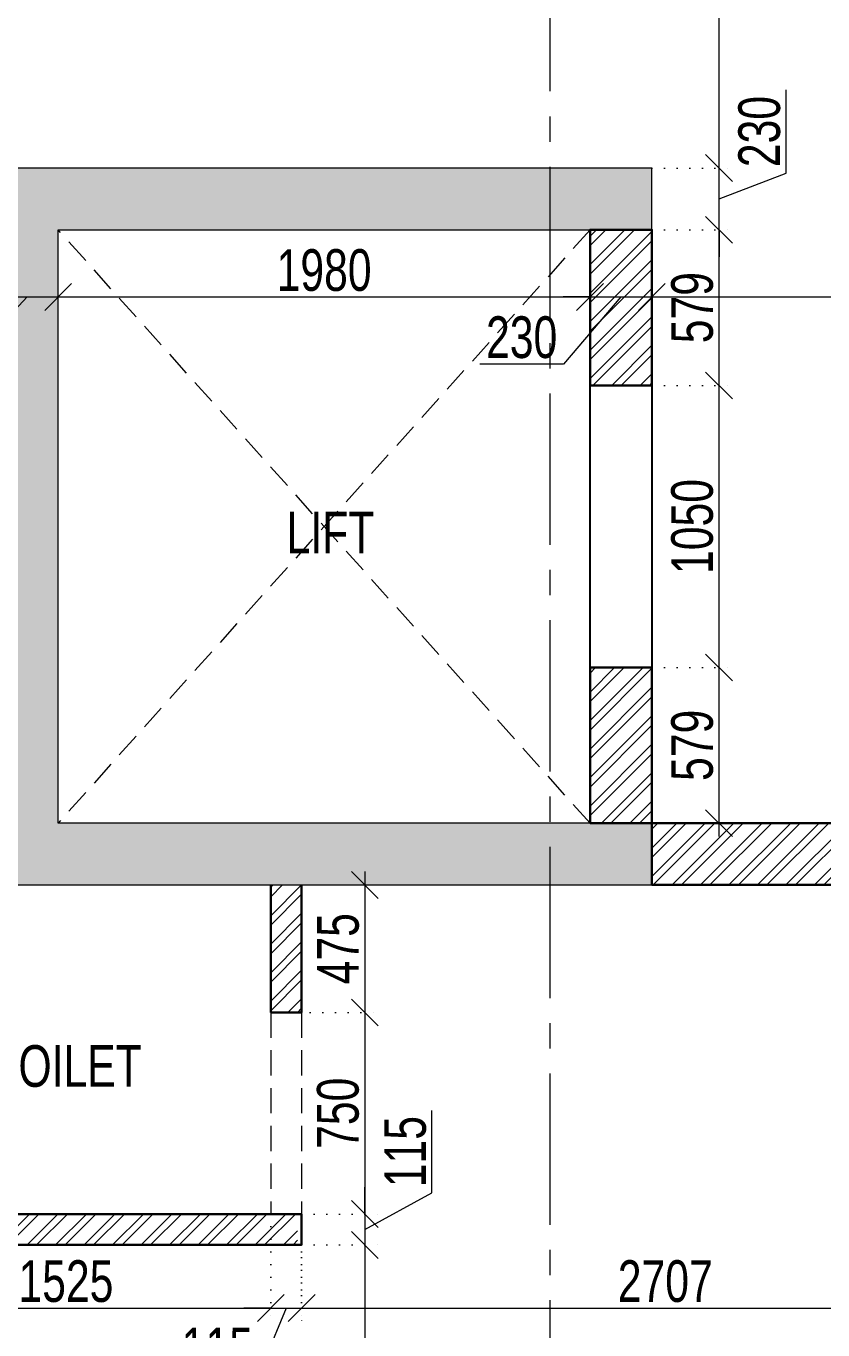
# Model space of a CAD drawing. Header units: inches. Extents: x 785882 to 928568, y 496782 to 576896.
# Drawn here: x 793529 to 796495, y 511637 to 516490 of the extents above; entities that cross this region are included whole.
import ezdxf

# ---------------------------------------------------------------- set-up
doc = ezdxf.new("R2010")
doc.units = ezdxf.units.IN
doc.header["$LTSCALE"] = 750
doc.header["$MEASUREMENT"] = 0
for name, pattern in [('CENTER', [2, 1.25, -0.25, 0.25, -0.25]), ('CENTER2', [1.125, 0.75, -0.125, 0.125, -0.125]), ('DOT', [0.25, 0, -0.25]), ('HIDDEN2', [0.1875, 0.125, -0.0625])]:
    doc.linetypes.add(name, pattern=pattern)
for name, color, linetype, lineweight in [('COLUMN', 5, 'Continuous', 13), ('DIMENSION WORKING-MSA', 222, 'Continuous', 13), ('DOTTED LINE-MSA', 3, 'HIDDEN2', 13), ('SECTION LINE', 14, 'CENTER', 9), ('TEXT ROOM NAME-MSA', 210, 'Continuous', 13), ('WALL HATCH-MSA', 251, 'Continuous', 9), ('WALL-MSA', 32, 'Continuous', 30)]:
    doc.layers.add(name, color=color, linetype=linetype, lineweight=lineweight)
doc.layers.add('ELE-02-MSA', color=4, linetype='Continuous')
doc.layers.add('R.C.C HATCH-MSA', color=250, linetype='Continuous')
doc.styles.add('AR', font='swisscl.ttf')
doc.styles.add('Arial-Reg', font='swisscl.ttf', dxfattribs={"height": 155})
doc.styles.add('MtXpl_Swis721_LtCn_B', font='swisscl.ttf')
doc.dimstyles.new('WORKING DIM', dxfattribs={"dimtxt": 155, "dimasz": 100, "dimexe": 50, "dimexo": 0, "dimgap": 20, "dimtad": 1, "dimdec": 0, "dimzin": 0, "dimdsep": 46, "dimtxsty": 'AR', "dimblk": 'OBLIQUE', "dimcen": 0.09, "dimdle": 50, "dimclrd": 256, "dimclre": 250, "dimclrt": 256, "dimadec": 0, "dimazin": 0, "dimtfac": 1, "dimtdec": 0, "dimtofl": 0, "dimtmove": 1, "dimatfit": 0, "dimfxl": 1, "dimtolj": 1, "dimtzin": 0, "dimlwd": -1, "dimlwe": -1, "dimarcsym": 0})
pattern_1 = [(45, (-805741.795, -515731.36), (-53.0330086, 53.0330086), []), (45, (-805706.44, -515731.36), (-53.0330086, 53.0330086), [])]
pattern_2 = [(45, (-842719.595, -515729.96), (-53.0330086, 53.0330086), []), (45, (-842684.24, -515729.96), (-53.0330086, 53.0330086), [])]

# ---------------------------------------------------------------- blocks, each defined once
blk = doc.blocks.new('_Oblique')
at = {"color": 0, "linetype": 'ByBlock', "lineweight": -2}
blk.add_line((-0.5, -0.5), (0.5, 0.5), dxfattribs=at)
blk = doc.blocks.new('*D2638')
at = {"layer": 'Defpoints', "color": 0, "ltscale": 0.25, "transparency": 16777216}
for p in [(794539.5, 513293), (794539.5, 512818), (794789.5, 512818)]:
    blk.add_point(p, dxfattribs=at)
at = {"layer": 'DIMENSION WORKING-MSA', "ltscale": 0.25, "transparency": 16777216}
blk.add_line((794789.5, 513343), (794789.5, 512768), dxfattribs=at)
at = {"layer": 'DIMENSION WORKING-MSA', "color": 250, "linetype": 'DOT', "ltscale": 0.25, "transparency": 16777216}
for p, q in [((794539.5, 513293), (794839.5, 513293)), ((794539.5, 512818), (794839.5, 512818))]:
    blk.add_line(p, q, dxfattribs=at)
at = {"layer": 'DIMENSION WORKING-MSA', "ltscale": 0.25, "transparency": 16777216, "xscale": 100, "yscale": 100, "zscale": 100}
for p, rotation in [((794789.5, 513293), 90), ((794789.5, 512818), 270)]:
    blk.add_blockref('_Oblique', p, dxfattribs=dict(at, rotation=rotation))
at = {"layer": 'DIMENSION WORKING-MSA', "ltscale": 0.25, "transparency": 16777216, "insert": (794690.4, 513055.5), "char_height": 155, "attachment_point": 5, "rotation": 90, "style": 'AR'}
blk.add_mtext('\\A1;475', dxfattribs=at)
blk = doc.blocks.new('*D2639')
at = {"layer": 'Defpoints', "color": 0, "ltscale": 0.25, "transparency": 16777216}
for p in [(794539.5, 512818), (794554.5, 512068), (794789.5, 512068)]:
    blk.add_point(p, dxfattribs=at)
at = {"layer": 'DIMENSION WORKING-MSA', "ltscale": 0.25, "transparency": 16777216}
blk.add_line((794789.5, 512868), (794789.5, 512018), dxfattribs=at)
at = {"layer": 'DIMENSION WORKING-MSA', "color": 250, "linetype": 'DOT', "ltscale": 0.25, "transparency": 16777216}
for p, q in [((794539.5, 512818), (794839.5, 512818)), ((794554.5, 512068), (794839.5, 512068))]:
    blk.add_line(p, q, dxfattribs=at)
at = {"layer": 'DIMENSION WORKING-MSA', "ltscale": 0.25, "transparency": 16777216, "xscale": 100, "yscale": 100, "zscale": 100}
for p, rotation in [((794789.5, 512818), 90), ((794789.5, 512068), 270)]:
    blk.add_blockref('_Oblique', p, dxfattribs=dict(at, rotation=rotation))
at = {"layer": 'DIMENSION WORKING-MSA', "ltscale": 0.25, "transparency": 16777216, "insert": (794690.1, 512443), "char_height": 155, "attachment_point": 5, "rotation": 90, "style": 'AR'}
blk.add_mtext('\\A1;750', dxfattribs=at)
blk = doc.blocks.new('*D2640')
at = {"layer": 'Defpoints', "color": 0, "ltscale": 0.25, "transparency": 16777216}
for p in [(794554.5, 512068), (794554.5, 511953), (794789.5, 511953)]:
    blk.add_point(p, dxfattribs=at)
at = {"layer": 'DIMENSION WORKING-MSA', "ltscale": 0.25, "transparency": 16777216}
for p, q in [((795039.5, 512146.9), (795039.5, 512453.7)), ((794789.5, 512068), (794789.5, 512168)), ((794789.5, 512010.5), (795039.5, 512146.9)), ((794789.5, 512068), (794789.5, 511953)), ((794789.5, 511953), (794789.5, 511853))]:
    blk.add_line(p, q, dxfattribs=at)
at = {"layer": 'DIMENSION WORKING-MSA', "color": 250, "linetype": 'DOT', "ltscale": 0.25, "transparency": 16777216}
for p, q in [((794554.5, 512068), (794839.5, 512068)), ((794554.5, 511953), (794839.5, 511953))]:
    blk.add_line(p, q, dxfattribs=at)
at = {"layer": 'DIMENSION WORKING-MSA', "ltscale": 0.25, "transparency": 16777216, "xscale": 100, "yscale": 100, "zscale": 100}
for p, rotation in [((794789.5, 512068), 270), ((794789.5, 511953), 90)]:
    blk.add_blockref('_Oblique', p, dxfattribs=dict(at, rotation=rotation))
at = {"layer": 'DIMENSION WORKING-MSA', "ltscale": 0.25, "transparency": 16777216, "insert": (794940.4, 512300.3), "char_height": 155, "attachment_point": 5, "rotation": 90, "style": 'AR'}
blk.add_mtext('\\A1;115', dxfattribs=at)
blk = doc.blocks.new('*D2641')
at = {"layer": 'Defpoints', "color": 0, "ltscale": 0.25, "transparency": 16777216}
for p in [(794554.5, 511953), (794789.5, 504340.9), (794789.5, 504340.9)]:
    blk.add_point(p, dxfattribs=at)
at = {"layer": 'DIMENSION WORKING-MSA', "ltscale": 0.25, "transparency": 16777216}
blk.add_line((794789.5, 512003), (794789.5, 504290.9), dxfattribs=at)
at = {"layer": 'DIMENSION WORKING-MSA', "color": 250, "linetype": 'DOT', "ltscale": 0.25, "transparency": 16777216}
for p, q in [((794554.5, 511953), (794839.5, 511953)), ((794789.5, 504340.9), (794839.5, 504340.9))]:
    blk.add_line(p, q, dxfattribs=at)
at = {"layer": 'DIMENSION WORKING-MSA', "ltscale": 0.25, "transparency": 16777216, "xscale": 100, "yscale": 100, "zscale": 100}
for p, rotation in [((794789.5, 511953), 90), ((794789.5, 504340.9), 270)]:
    blk.add_blockref('_Oblique', p, dxfattribs=dict(at, rotation=rotation))
at = {"layer": 'DIMENSION WORKING-MSA', "ltscale": 0.25, "transparency": 16777216, "insert": (794690.1, 508146.9), "char_height": 155, "attachment_point": 5, "rotation": 90, "style": 'AR'}
blk.add_mtext('\\A1;7612', dxfattribs=at)
blk = doc.blocks.new('*D2652')
at = {"layer": 'Defpoints', "color": 0, "ltscale": 0.25, "transparency": 16777216}
for p in [(794439.5, 512068), (792914.5, 511718), (794439.5, 511718)]:
    blk.add_point(p, dxfattribs=at)
at = {"layer": 'DIMENSION WORKING-MSA', "color": 250, "linetype": 'DOT', "ltscale": 0.25, "transparency": 16777216}
for p, q in [((794439.5, 512068), (794439.5, 511668)), ((792914.5, 511718), (792914.5, 511668))]:
    blk.add_line(p, q, dxfattribs=at)
at = {"layer": 'DIMENSION WORKING-MSA', "ltscale": 0.25, "transparency": 16777216}
blk.add_line((792864.5, 511718), (794489.5, 511718), dxfattribs=at)
at = {"layer": 'DIMENSION WORKING-MSA', "ltscale": 0.25, "transparency": 16777216, "xscale": 100, "yscale": 100, "zscale": 100, "rotation": 180}
blk.add_blockref('_Oblique', (792914.5, 511718), dxfattribs=at)
at = {"layer": 'DIMENSION WORKING-MSA', "ltscale": 0.25, "transparency": 16777216, "xscale": 100, "yscale": 100, "zscale": 100}
blk.add_blockref('_Oblique', (794439.5, 511718), dxfattribs=at)
at = {"layer": 'DIMENSION WORKING-MSA', "ltscale": 0.25, "transparency": 16777216, "insert": (793677, 511817.3), "char_height": 155, "attachment_point": 5, "style": 'AR'}
blk.add_mtext('\\A1;1525', dxfattribs=at)
blk = doc.blocks.new('*D2653')
at = {"layer": 'Defpoints', "color": 0, "ltscale": 0.25, "transparency": 16777216}
for p in [(794439.5, 512068), (794554.5, 512068), (794554.5, 511718)]:
    blk.add_point(p, dxfattribs=at)
at = {"layer": 'DIMENSION WORKING-MSA', "color": 250, "linetype": 'DOT', "ltscale": 0.25, "transparency": 16777216}
for p, q in [((794439.5, 512068), (794439.5, 511668)), ((794554.5, 512068), (794554.5, 511668))]:
    blk.add_line(p, q, dxfattribs=at)
at = {"layer": 'DIMENSION WORKING-MSA', "ltscale": 0.25, "transparency": 16777216}
for p, q in [((794439.5, 511718), (794339.5, 511718)), ((794497, 511718), (794393.7, 511468)), ((794439.5, 511718), (794554.5, 511718)), ((794554.5, 511718), (794654.5, 511718)), ((794393.7, 511468), (794086.9, 511468))]:
    blk.add_line(p, q, dxfattribs=at)
at = {"layer": 'DIMENSION WORKING-MSA', "ltscale": 0.25, "transparency": 16777216, "xscale": 100, "yscale": 100, "zscale": 100}
blk.add_blockref('_Oblique', (794439.5, 511718), dxfattribs=at)
at = {"layer": 'DIMENSION WORKING-MSA', "ltscale": 0.25, "transparency": 16777216, "xscale": 100, "yscale": 100, "zscale": 100, "rotation": 180}
blk.add_blockref('_Oblique', (794554.5, 511718), dxfattribs=at)
at = {"layer": 'DIMENSION WORKING-MSA', "ltscale": 0.25, "transparency": 16777216, "insert": (794240.3, 511567), "char_height": 155, "attachment_point": 5, "style": 'AR'}
blk.add_mtext('\\A1;115', dxfattribs=at)
blk = doc.blocks.new('*D2654')
at = {"layer": 'Defpoints', "color": 0, "ltscale": 0.25, "transparency": 16777216}
for p in [(797261.3, 512323), (794554.5, 511953), (797261.3, 511718)]:
    blk.add_point(p, dxfattribs=at)
at = {"layer": 'DIMENSION WORKING-MSA', "color": 250, "linetype": 'DOT', "ltscale": 0.25, "transparency": 16777216}
for p, q in [((797261.3, 512323), (797261.3, 511668)), ((794554.5, 511953), (794554.5, 511668))]:
    blk.add_line(p, q, dxfattribs=at)
at = {"layer": 'DIMENSION WORKING-MSA', "ltscale": 0.25, "transparency": 16777216}
blk.add_line((794504.5, 511718), (797311.3, 511718), dxfattribs=at)
at = {"layer": 'DIMENSION WORKING-MSA', "ltscale": 0.25, "transparency": 16777216, "xscale": 100, "yscale": 100, "zscale": 100, "rotation": 180}
blk.add_blockref('_Oblique', (794554.5, 511718), dxfattribs=at)
at = {"layer": 'DIMENSION WORKING-MSA', "ltscale": 0.25, "transparency": 16777216, "xscale": 100, "yscale": 100, "zscale": 100}
blk.add_blockref('_Oblique', (797261.3, 511718), dxfattribs=at)
at = {"layer": 'DIMENSION WORKING-MSA', "ltscale": 0.25, "transparency": 16777216, "insert": (795907.9, 511817.3), "char_height": 155, "attachment_point": 5, "style": 'AR'}
blk.add_mtext('\\A1;2707', dxfattribs=at)
blk = doc.blocks.new('*D2690')
at = {"layer": 'Defpoints', "color": 0, "ltscale": 0.25, "transparency": 16777216}
for p in [(793418, 515481.4), (793648, 515481.4), (793648, 515481.4)]:
    blk.add_point(p, dxfattribs=at)
at = {"layer": 'DIMENSION WORKING-MSA', "color": 250, "linetype": 'DOT', "ltscale": 0.25, "transparency": 16777216}
for p, q in [((793418, 515481.4), (793418, 515531.4)), ((793648, 515481.4), (793648, 515531.4))]:
    blk.add_line(p, q, dxfattribs=at)
at = {"layer": 'DIMENSION WORKING-MSA', "ltscale": 0.25, "transparency": 16777216}
for p, q in [((793533, 515481.4), (793297.8, 515231.4)), ((793418, 515481.4), (793318, 515481.4)), ((793418, 515481.4), (793648, 515481.4)), ((793648, 515481.4), (793748, 515481.4)), ((793297.8, 515231.4), (792987.1, 515231.4))]:
    blk.add_line(p, q, dxfattribs=at)
at = {"layer": 'DIMENSION WORKING-MSA', "ltscale": 0.25, "transparency": 16777216, "xscale": 100, "yscale": 100, "zscale": 100}
blk.add_blockref('_Oblique', (793418, 515481.4), dxfattribs=at)
at = {"layer": 'DIMENSION WORKING-MSA', "ltscale": 0.25, "transparency": 16777216, "xscale": 100, "yscale": 100, "zscale": 100, "rotation": 180}
blk.add_blockref('_Oblique', (793648, 515481.4), dxfattribs=at)
at = {"layer": 'DIMENSION WORKING-MSA', "ltscale": 0.25, "transparency": 16777216, "insert": (793142.4, 515330.8), "char_height": 155, "attachment_point": 5, "style": 'AR'}
blk.add_mtext('\\A1;230', dxfattribs=at)
blk = doc.blocks.new('*D2691')
at = {"layer": 'Defpoints', "color": 0, "ltscale": 0.25, "transparency": 16777216}
for p in [(793648, 515481.4), (795628, 515481.4), (795628, 515481.4)]:
    blk.add_point(p, dxfattribs=at)
at = {"layer": 'DIMENSION WORKING-MSA', "color": 250, "linetype": 'DOT', "ltscale": 0.25, "transparency": 16777216}
for p, q in [((793648, 515481.4), (793648, 515531.4)), ((795628, 515481.4), (795628, 515531.4))]:
    blk.add_line(p, q, dxfattribs=at)
at = {"layer": 'DIMENSION WORKING-MSA', "ltscale": 0.25, "transparency": 16777216}
blk.add_line((793598, 515481.4), (795678, 515481.4), dxfattribs=at)
at = {"layer": 'DIMENSION WORKING-MSA', "ltscale": 0.25, "transparency": 16777216, "xscale": 100, "yscale": 100, "zscale": 100, "rotation": 180}
blk.add_blockref('_Oblique', (793648, 515481.4), dxfattribs=at)
at = {"layer": 'DIMENSION WORKING-MSA', "ltscale": 0.25, "transparency": 16777216, "xscale": 100, "yscale": 100, "zscale": 100}
blk.add_blockref('_Oblique', (795628, 515481.4), dxfattribs=at)
at = {"layer": 'DIMENSION WORKING-MSA', "ltscale": 0.25, "transparency": 16777216, "insert": (794638, 515580.7), "char_height": 155, "attachment_point": 5, "style": 'AR'}
blk.add_mtext('\\A1;1980', dxfattribs=at)
blk = doc.blocks.new('*D2692')
at = {"layer": 'Defpoints', "color": 0, "ltscale": 0.25, "transparency": 16777216}
for p in [(795628, 515481.4), (795858, 515481.4), (795858, 515481.4)]:
    blk.add_point(p, dxfattribs=at)
at = {"layer": 'DIMENSION WORKING-MSA', "color": 250, "linetype": 'DOT', "ltscale": 0.25, "transparency": 16777216}
for p, q in [((795628, 515481.4), (795628, 515531.4)), ((795858, 515481.4), (795858, 515531.4))]:
    blk.add_line(p, q, dxfattribs=at)
at = {"layer": 'DIMENSION WORKING-MSA', "ltscale": 0.25, "transparency": 16777216}
for p, q in [((795628, 515481.4), (795528, 515481.4)), ((795743, 515481.4), (795528.7, 515231.4)), ((795628, 515481.4), (795858, 515481.4)), ((795858, 515481.4), (795958, 515481.4)), ((795528.7, 515231.4), (795218, 515231.4))]:
    blk.add_line(p, q, dxfattribs=at)
at = {"layer": 'DIMENSION WORKING-MSA', "ltscale": 0.25, "transparency": 16777216, "xscale": 100, "yscale": 100, "zscale": 100}
blk.add_blockref('_Oblique', (795628, 515481.4), dxfattribs=at)
at = {"layer": 'DIMENSION WORKING-MSA', "ltscale": 0.25, "transparency": 16777216, "xscale": 100, "yscale": 100, "zscale": 100, "rotation": 180}
blk.add_blockref('_Oblique', (795858, 515481.4), dxfattribs=at)
at = {"layer": 'DIMENSION WORKING-MSA', "ltscale": 0.25, "transparency": 16777216, "insert": (795373.4, 515330.8), "char_height": 155, "attachment_point": 5, "style": 'AR'}
blk.add_mtext('\\A1;230', dxfattribs=at)
blk = doc.blocks.new('*D2693')
at = {"layer": 'Defpoints', "color": 0, "ltscale": 0.25, "transparency": 16777216}
for p in [(798480.5, 515731.4), (795858, 515481.4), (798480.5, 515481.4)]:
    blk.add_point(p, dxfattribs=at)
at = {"layer": 'DIMENSION WORKING-MSA', "color": 250, "linetype": 'DOT', "ltscale": 0.25, "transparency": 16777216}
for p, q in [((798480.5, 515731.4), (798480.5, 515431.4)), ((795858, 515481.4), (795858, 515531.4))]:
    blk.add_line(p, q, dxfattribs=at)
at = {"layer": 'DIMENSION WORKING-MSA', "ltscale": 0.25, "transparency": 16777216}
blk.add_line((795808, 515481.4), (798530.5, 515481.4), dxfattribs=at)
at = {"layer": 'DIMENSION WORKING-MSA', "ltscale": 0.25, "transparency": 16777216, "xscale": 100, "yscale": 100, "zscale": 100, "rotation": 180}
blk.add_blockref('_Oblique', (795858, 515481.4), dxfattribs=at)
at = {"layer": 'DIMENSION WORKING-MSA', "ltscale": 0.25, "transparency": 16777216, "xscale": 100, "yscale": 100, "zscale": 100}
blk.add_blockref('_Oblique', (798480.5, 515481.4), dxfattribs=at)
at = {"layer": 'DIMENSION WORKING-MSA', "ltscale": 0.25, "transparency": 16777216, "insert": (797703.7, 515580.8), "char_height": 155, "attachment_point": 5, "style": 'AR'}
blk.add_mtext('\\A1;2623', dxfattribs=at)
blk = doc.blocks.new('*D2499')
at = {"layer": 'Defpoints', "color": 0, "ltscale": 0.25, "transparency": 16777216}
for p in [(795858, 514102.2), (796108, 514102.2), (795858, 513523)]:
    blk.add_point(p, dxfattribs=at)
at = {"layer": 'DIMENSION WORKING-MSA', "ltscale": 0.25, "transparency": 16777216}
blk.add_line((796108, 513473), (796108, 514152.2), dxfattribs=at)
at = {"layer": 'DIMENSION WORKING-MSA', "color": 250, "linetype": 'DOT', "ltscale": 0.25, "transparency": 16777216}
for p, q in [((795858, 514102.2), (796158, 514102.2)), ((795858, 513523), (796158, 513523))]:
    blk.add_line(p, q, dxfattribs=at)
at = {"layer": 'DIMENSION WORKING-MSA', "ltscale": 0.25, "transparency": 16777216, "xscale": 100, "yscale": 100, "zscale": 100}
for p, rotation in [((796108, 514102.2), 90), ((796108, 513523), 270)]:
    blk.add_blockref('_Oblique', p, dxfattribs=dict(at, rotation=rotation))
at = {"layer": 'DIMENSION WORKING-MSA', "ltscale": 0.25, "transparency": 16777216, "insert": (796008.6, 513812.6), "char_height": 155, "attachment_point": 5, "rotation": 90, "style": 'AR'}
blk.add_mtext('\\A1;579', dxfattribs=at)
blk = doc.blocks.new('*D2500')
at = {"layer": 'Defpoints', "color": 0, "ltscale": 0.25, "transparency": 16777216}
for p in [(795858, 515152.2), (796108, 515152.2), (795858, 514102.2)]:
    blk.add_point(p, dxfattribs=at)
at = {"layer": 'DIMENSION WORKING-MSA', "ltscale": 0.25, "transparency": 16777216}
blk.add_line((796108, 514052.2), (796108, 515202.2), dxfattribs=at)
at = {"layer": 'DIMENSION WORKING-MSA', "color": 250, "linetype": 'DOT', "ltscale": 0.25, "transparency": 16777216}
for p, q in [((795858, 515152.2), (796158, 515152.2)), ((795858, 514102.2), (796158, 514102.2))]:
    blk.add_line(p, q, dxfattribs=at)
at = {"layer": 'DIMENSION WORKING-MSA', "ltscale": 0.25, "transparency": 16777216, "xscale": 100, "yscale": 100, "zscale": 100}
for p, rotation in [((796108, 515152.2), 90), ((796108, 514102.2), 270)]:
    blk.add_blockref('_Oblique', p, dxfattribs=dict(at, rotation=rotation))
at = {"layer": 'DIMENSION WORKING-MSA', "ltscale": 0.25, "transparency": 16777216, "insert": (796008.6, 514627.2), "char_height": 155, "attachment_point": 5, "rotation": 90, "style": 'AR'}
blk.add_mtext('\\A1;1050', dxfattribs=at)
blk = doc.blocks.new('*D2501')
at = {"layer": 'Defpoints', "color": 0, "ltscale": 0.25, "transparency": 16777216}
for p in [(795858, 515731.4), (796108, 515731.4), (795858, 515152.2)]:
    blk.add_point(p, dxfattribs=at)
at = {"layer": 'DIMENSION WORKING-MSA', "ltscale": 0.25, "transparency": 16777216}
blk.add_line((796108, 515102.2), (796108, 515781.4), dxfattribs=at)
at = {"layer": 'DIMENSION WORKING-MSA', "color": 250, "linetype": 'DOT', "ltscale": 0.25, "transparency": 16777216}
for p, q in [((795858, 515731.4), (796158, 515731.4)), ((795858, 515152.2), (796158, 515152.2))]:
    blk.add_line(p, q, dxfattribs=at)
at = {"layer": 'DIMENSION WORKING-MSA', "ltscale": 0.25, "transparency": 16777216, "xscale": 100, "yscale": 100, "zscale": 100}
for p, rotation in [((796108, 515731.4), 90), ((796108, 515152.2), 270)]:
    blk.add_blockref('_Oblique', p, dxfattribs=dict(at, rotation=rotation))
at = {"layer": 'DIMENSION WORKING-MSA', "ltscale": 0.25, "transparency": 16777216, "insert": (796008.6, 515441.8), "char_height": 155, "attachment_point": 5, "rotation": 90, "style": 'AR'}
blk.add_mtext('\\A1;579', dxfattribs=at)
blk = doc.blocks.new('*D2502')
at = {"layer": 'Defpoints', "color": 0, "ltscale": 0.25, "transparency": 16777216}
for p in [(795858, 515961.4), (796108, 515961.4), (795858, 515731.4)]:
    blk.add_point(p, dxfattribs=at)
at = {"layer": 'DIMENSION WORKING-MSA', "ltscale": 0.25, "transparency": 16777216}
for p, q in [((796358, 515941.9), (796358, 516252.6)), ((796108, 515961.4), (796108, 516061.4)), ((796108, 515731.4), (796108, 515961.4)), ((796108, 515846.4), (796358, 515941.9)), ((796108, 515731.4), (796108, 515631.4))]:
    blk.add_line(p, q, dxfattribs=at)
at = {"layer": 'DIMENSION WORKING-MSA', "color": 250, "linetype": 'DOT', "ltscale": 0.25, "transparency": 16777216}
for p, q in [((795858, 515961.4), (796158, 515961.4)), ((795858, 515731.4), (796158, 515731.4))]:
    blk.add_line(p, q, dxfattribs=at)
at = {"layer": 'DIMENSION WORKING-MSA', "ltscale": 0.25, "transparency": 16777216, "xscale": 100, "yscale": 100, "zscale": 100}
for p, rotation in [((796108, 515961.4), 270), ((796108, 515731.4), 90)]:
    blk.add_blockref('_Oblique', p, dxfattribs=dict(at, rotation=rotation))
at = {"layer": 'DIMENSION WORKING-MSA', "ltscale": 0.25, "transparency": 16777216, "insert": (796258.5, 516097.2), "char_height": 155, "attachment_point": 5, "rotation": 90, "style": 'AR'}
blk.add_mtext('\\A1;230', dxfattribs=at)
blk = doc.blocks.new('*D2559')
at = {"layer": 'Defpoints', "color": 0, "ltscale": 0.25, "transparency": 16777216}
for p in [(795858, 519663.3), (796108, 519663.3), (795858, 515961.4)]:
    blk.add_point(p, dxfattribs=at)
at = {"layer": 'DIMENSION WORKING-MSA', "ltscale": 0.25, "transparency": 16777216}
blk.add_line((796108, 515911.4), (796108, 519713.3), dxfattribs=at)
at = {"layer": 'DIMENSION WORKING-MSA', "color": 250, "linetype": 'DOT', "ltscale": 0.25, "transparency": 16777216}
for p, q in [((795858, 519663.3), (796158, 519663.3)), ((795858, 515961.4), (796158, 515961.4))]:
    blk.add_line(p, q, dxfattribs=at)
at = {"layer": 'DIMENSION WORKING-MSA', "ltscale": 0.25, "transparency": 16777216, "xscale": 100, "yscale": 100, "zscale": 100}
for p, rotation in [((796108, 519663.3), 90), ((796108, 515961.4), 270)]:
    blk.add_blockref('_Oblique', p, dxfattribs=dict(at, rotation=rotation))
at = {"layer": 'DIMENSION WORKING-MSA', "ltscale": 0.25, "transparency": 16777216, "insert": (796008.5, 517812.3), "char_height": 155, "attachment_point": 5, "rotation": 90, "style": 'AR'}
blk.add_mtext('\\A1;3702', dxfattribs=at)
blk = doc.blocks.new('BLOCK-I & J BASEMENT 2 TO GROUND COLOUMN')
at = {"layer": 'R.C.C HATCH-MSA'}
h = blk.add_hatch(color=256, dxfattribs=at)
h.dxf.hatch_style = 1
h.paths.add_polyline_path([(15138.6, -30746.7), (14838.5, -30746.7), (14838.5, -31946.7), (15138.6, -31946.7)])
h.paths.add_polyline_path([(5587.8, -30746.7), (5887.8, -30746.7), (5887.8, -31946.7), (5587.8, -31946.7)])
h.paths.add_polyline_path([(18173.9, -30746.7), (18173.9, -31046.7), (19373.9, -31046.7), (19373.9, -30746.7)])
h.paths.add_polyline_path([(2552.6, -30746.7), (2552.6, -31046.7), (1352.6, -31046.7), (1352.6, -30746.7)])
h.paths.add_polyline_path([(11672.9, -31567.4), (11372.9, -31567.4), (11372.9, -32767.4), (11672.9, -32767.4)])
h.paths.add_polyline_path([(9053.5, -31567.4), (9353.5, -31567.4), (9353.5, -32767.4), (9053.5, -32767.4)])
h.paths.add_polyline_path([(1866.7, -36193.6), (1866.7, -36493.6), (666.7, -36493.6), (666.7, -36193.6)])
h.paths.add_polyline_path([(20059.7, -36193.6), (20059.7, -36493.6), (18859.7, -36493.6), (18859.7, -36193.6)])
h.paths.add_polyline_path([(5887.8, -37763.3), (5887.8, -38063.3), (4687.8, -38063.3), (4687.8, -37763.3)])
h.paths.add_polyline_path([(2495.4, -39281.1), (2495.4, -39581.1), (1295.4, -39581.1), (1295.4, -39281.1)])
h.paths.add_polyline_path([(18231, -39281.1), (18231, -39581.1), (19431, -39581.1), (19431, -39281.1)])
h.paths.add_polyline_path([(10513.2, -38063.3), (10213.2, -38063.3), (10213.2, -36863.3), (10513.2, -36863.3)])
h.paths.add_polyline_path([(15138.6, -28117.8), (14838.5, -28117.8), (14838.5, -26917.8), (15138.6, -26917.8)])
h.paths.add_polyline_path([(5587.8, -28117.8), (5887.8, -28117.8), (5887.8, -26917.8), (5587.8, -26917.8)])
h.paths.add_polyline_path([(18173.9, -28117.8), (18173.9, -27817.8), (19373.9, -27817.8), (19373.9, -28117.8)])
h.paths.add_polyline_path([(2552.6, -28117.8), (2552.6, -27817.8), (1352.6, -27817.8), (1352.6, -28117.8)])
h.paths.add_polyline_path([(11672.9, -27297.1), (11372.9, -27297.1), (11372.9, -26097.1), (11672.9, -26097.1)])
h.paths.add_polyline_path([(9053.5, -27297.1), (9353.5, -27297.1), (9353.5, -26097.1), (9053.5, -26097.1)])
h.paths.add_polyline_path([(1866.7, -22670.9), (1866.7, -22370.9), (666.7, -22370.9), (666.7, -22670.9)])
h.paths.add_polyline_path([(20059.7, -22670.9), (20059.7, -22370.9), (18859.7, -22370.9), (18859.7, -22670.9)])
h.paths.add_polyline_path([(5887.8, -21101.2), (5887.8, -20801.2), (4687.8, -20801.2), (4687.8, -21101.2)])
h.paths.add_polyline_path([(2495.4, -19583.4), (2495.4, -19283.4), (1295.4, -19283.4), (1295.4, -19583.4)])
h.paths.add_polyline_path([(18231, -19583.4), (18231, -19283.4), (19431, -19283.4), (19431, -19583.4)])
h.paths.add_polyline_path([(10513.2, -20801.2), (10213.2, -20801.2), (10213.2, -22001.2), (10513.2, -22001.2)])
h.paths.add_polyline_path([(11277.6, -17832.2), (11277.6, -17532.2), (12477.6, -17532.2), (12477.6, -17832.2)])
h.paths.add_polyline_path([(9448.8, -17832.2), (9448.8, -17532.2), (8248.8, -17532.2), (8248.8, -17832.2)])
h.paths.add_polyline_path([(15810.1, -15622.4), (15810.1, -15322.4), (17010.1, -15322.4), (17010.1, -15622.4)])
h.paths.add_polyline_path([(4916.3, -15622.4), (4916.3, -15322.4), (3716.3, -15322.4), (3716.3, -15622.4)])
h.paths.add_polyline_path([(20726.4, -13444.5), (20726.4, -13144.5), (19131, -13144.5), (19131, -13444.5)])
h.paths.add_polyline_path([(0, -13444.5), (0, -13144.5), (1595.4, -13144.5), (1595.4, -13444.5)])
h.paths.add_polyline_path([(9448.8, -12590.5), (9148.8, -12590.5), (9148.8, -11390.5), (9448.8, -11390.5)])
h.paths.add_polyline_path([(11277.6, -12590.5), (11577.6, -12590.5), (11577.6, -11390.5), (11277.6, -11390.5)])
h.paths.add_polyline_path([(14200.1, -11620.5), (16640.1, -11620.5), (16640.1, -8952.1), (14200.1, -8952.1), (14200.1, -9182.1), (16410.1, -9182.1), (16410.1, -11390.5), (14200.1, -11390.5)])
h.paths.add_polyline_path([(6526.3, -11620.5), (4086.3, -11620.5), (4086.3, -8952.1), (6526.3, -8952.1), (6526.3, -9182.1), (4316.3, -9182.1), (4316.3, -11390.5), (6526.3, -11390.5)])
h.paths.add_polyline_path([(8229.6, -9182.1), (7929.6, -9182.1), (7929.6, -7982.1), (8229.6, -7982.1)])
h.paths.add_polyline_path([(8229.6, -3464.6), (7929.6, -3464.6), (7929.6, -4664.6), (8229.6, -4664.6)])
h.paths.add_polyline_path([(1200, -7353.3), (1200, -7053.3), (0, -7053.3), (0, -7353.3)])
h.paths.add_polyline_path([(3582.8, -4238.3), (3582.8, -3938.3), (2382.8, -3938.3), (2382.8, -4238.3)])
h.paths.add_polyline_path([(8229.6, -609.6), (7929.6, -609.6), (7929.6, -1809.6), (8229.6, -1809.6)])
h.paths.add_polyline_path([(3582.8, 0), (3282.8, 0), (3282.8, -1200), (3582.8, -1200)])
h.paths.add_polyline_path([(0, 0), (0, -300), (1200, -300), (1200, 0)])
h.paths.add_polyline_path([(12496.8, -9182.1), (12796.8, -9182.1), (12796.8, -7982.1), (12496.8, -7982.1)])
h.paths.add_polyline_path([(12496.8, -3464.6), (12796.8, -3464.6), (12796.8, -4664.6), (12496.8, -4664.6)])
h.paths.add_polyline_path([(19526.4, -7353.3), (19526.4, -7053.3), (20726.4, -7053.3), (20726.4, -7353.3)])
h.paths.add_polyline_path([(17143.6, -4238.3), (17143.6, -3938.3), (18343.6, -3938.3), (18343.6, -4238.3)])
h.paths.add_polyline_path([(12496.8, -609.6), (12796.8, -609.6), (12796.8, -1809.6), (12496.8, -1809.6)])
h.paths.add_polyline_path([(17143.6, 0), (17443.6, 0), (17443.6, -1200), (17143.6, -1200)])
h.paths.add_polyline_path([(20726.4, 0), (20726.4, -300), (19526.4, -300), (19526.4, 0)])
h.paths.add_polyline_path([(11277.6, -41032.3), (11277.6, -41332.3), (12477.6, -41332.3), (12477.6, -41032.3)])
h.paths.add_polyline_path([(9448.8, -41032.3), (9448.8, -41332.3), (8248.8, -41332.3), (8248.8, -41032.3)])
h.paths.add_polyline_path([(4916.3, -43242.1), (4916.3, -43542.1), (3716.3, -43542.1), (3716.3, -43242.1)])
h.paths.add_polyline_path([(0, -45420), (0, -45720), (1595.4, -45720), (1595.4, -45420)])
h.paths.add_polyline_path([(15810.1, -43242.1), (15810.1, -43542.1), (17010.1, -43542.1), (17010.1, -43242.1)])
h.paths.add_polyline_path([(20726.4, -45420), (20726.4, -45720), (19131, -45720), (19131, -45420)])
h.paths.add_polyline_path([(9448.8, -46274), (9148.8, -46274), (9148.8, -47474), (9448.8, -47474)])
h.paths.add_polyline_path([(11277.6, -46274), (11577.6, -46274), (11577.6, -47474), (11277.6, -47474)])
h.paths.add_polyline_path([(14200.1, -47244), (16640.1, -47244), (16640.1, -49912.4), (14200.1, -49912.4), (14200.1, -49682.4), (16410.1, -49682.4), (16410.1, -47474), (14200.1, -47474)])
h.paths.add_polyline_path([(6526.3, -47244), (4086.3, -47244), (4086.3, -49912.4), (6526.3, -49912.4), (6526.3, -49682.4), (4316.3, -49682.4), (4316.3, -47474), (6526.3, -47474)])
h.paths.add_polyline_path([(8229.6, -49682.4), (7929.6, -49682.4), (7929.6, -50882.4), (8229.6, -50882.4)])
h.paths.add_polyline_path([(8229.6, -55399.9), (7929.6, -55399.9), (7929.6, -54199.9), (8229.6, -54199.9)])
h.paths.add_polyline_path([(1200, -51511.2), (1200, -51811.2), (0, -51811.2), (0, -51511.2)])
h.paths.add_polyline_path([(3582.8, -52711.2), (3282.8, -52711.2), (3282.8, -51511.2), (3582.8, -51511.2)])
h.paths.add_polyline_path([(8229.6, -58254.9), (7929.6, -58254.9), (7929.6, -57054.9), (8229.6, -57054.9)])
h.paths.add_polyline_path([(3582.8, -58864.5), (3282.8, -58864.5), (3282.8, -57664.5), (3582.8, -57664.5)])
h.paths.add_polyline_path([(0, -57914.5), (300, -57914.5), (300, -58864.5), (0, -58864.5)])
h.paths.add_polyline_path([(12496.8, -49682.4), (12796.8, -49682.4), (12796.8, -50882.4), (12496.8, -50882.4)])
h.paths.add_polyline_path([(12496.8, -55399.9), (12796.8, -55399.9), (12796.8, -54199.9), (12496.8, -54199.9)])
h.paths.add_polyline_path([(19526.4, -51511.2), (19526.4, -51811.2), (20726.4, -51811.2), (20726.4, -51511.2)])
h.paths.add_polyline_path([(17443.6, -51511.2), (17143.6, -51511.2), (17143.6, -52711.2), (17443.6, -52711.2)])
h.paths.add_polyline_path([(12496.8, -58254.9), (12796.8, -58254.9), (12796.8, -57054.9), (12496.8, -57054.9)])
h.paths.add_polyline_path([(17143.6, -58864.5), (17443.6, -58864.5), (17443.6, -57664.5), (17143.6, -57664.5)])
h.paths.add_polyline_path([(20426.4, -58864.5), (20726.4, -58864.5), (20726.4, -57914.5), (20426.4, -57914.5)])
h.paths.add_polyline_path([(14838.5, -37763.3), (14838.5, -38063.3), (16038.5, -38063.3), (16038.5, -37763.3)])
h.paths.add_polyline_path([(14838.5, -21101.2), (14838.5, -20801.2), (16038.5, -20801.2), (16038.5, -21101.2)])
at = {"layer": 'COLUMN'}
blk.add_lwpolyline([(6526.3, -47244), (4086.3, -47244), (4086.3, -49912.4), (6526.3, -49912.4), (6526.3, -49682.4), (4316.3, -49682.4), (4316.3, -47474), (6526.3, -47474)], close=True, dxfattribs=at)
blk = doc.blocks.new('A$C37e82350')
at = {"layer": 'SECTION LINE', "linetype": 'CENTER2'}
blk.add_lwpolyline([(-2541.6, -2026.8), (-2541.6, -2083.3), (61391, -2083.3), (61391, -2039.2)], dxfattribs=at)
blk = doc.blocks.new('A$C2d1cd656')
at = {"layer": 'WALL HATCH-MSA'}
h = blk.add_hatch(dxfattribs=at)
h.set_pattern_fill('ANSI32', color=256, scale=200)
h.set_pattern_definition(pattern_2)
h.paths.add_polyline_path([(-9883.8, -579.2), (-10113.8, -579.2), (-10113.8, 0), (-9883.8, 0)])
h = blk.add_hatch(dxfattribs=at)
h.set_pattern_fill('ANSI32', color=256, scale=200)
h.set_pattern_definition(pattern_2)
h.paths.add_polyline_path([(-9883.8, -1629.2), (-10113.8, -1629.2), (-10113.8, -2208.4), (-9883.8, -2208.4)])
h = blk.add_hatch(dxfattribs=at)
h.set_pattern_fill('ANSI32', color=256, scale=200)
h.set_pattern_definition(pattern_1)
h.paths.add_polyline_path([(-12827.3, -2438.4), (-12323.8, -2438.4), (-12323.8, -2208.4), (-13057.3, -2208.4), (-13057.3, -4037.2), (-12827.3, -4037.2), (-12827.3, -3778.4), (-11202.3, -3778.4), (-11202.3, -3663.4), (-12827.3, -3663.4)])
h.paths.add_polyline_path([(-11187.3, -2438.4), (-11302.3, -2438.4), (-11302.3, -2913.4), (-11187.3, -2913.4)])
h = blk.add_hatch(dxfattribs=at)
h.set_pattern_fill('ANSI32', color=256, scale=200)
h.set_pattern_definition(pattern_1)
h.paths.add_polyline_path([(-8480.5, -2208.4), (-9883.8, -2208.4), (-9883.8, -2438.4), (-8480.5, -2438.4)])
at = {"layer": 'DOTTED LINE-MSA'}
for p, q in [((-10113.8, -2208.4), (-12093.8, 0)), ((-10113.8, 0), (-12093.8, -2208.4)), ((-11302.3, -2913.4), (-11302.3, -3663.4)), ((-11187.3, -2913.4), (-11187.3, -3663.4))]:
    blk.add_line(p, q, dxfattribs=at)
at = {"layer": 'ELE-02-MSA'}
for p, q in [((-10113.8, -1629.2), (-10113.8, -579.2)), ((-9883.8, -579.2), (-9883.8, -1629.2))]:
    blk.add_line(p, q, dxfattribs=at)
at = {"layer": 'WALL-MSA'}
for p, q in [((-11302.3, -2913.4), (-11302.3, -2438.4)), ((-11187.3, -2913.4), (-11187.3, -2438.4)), ((-11187.3, -2913.4), (-11302.3, -2913.4)), ((-11187.3, -3663.4), (-12827.3, -3663.4)), ((-11187.3, -3778.4), (-11187.3, -3663.4)), ((-11187.3, -3778.4), (-12827.3, -3778.4))]:
    blk.add_line(p, q, dxfattribs=at)
for points in [[(-9883.8, -579.2), (-10113.8, -579.2), (-10113.8, 0), (-9883.8, 0), (-9883.8, -579.2)], [(-9883.8, -1629.2), (-10113.8, -1629.2), (-10113.8, -2208.4), (-9883.8, -2208.4), (-9883.8, -1629.2)], [(-8480.5, -2208.4), (-9883.8, -2208.4), (-9883.8, -2438.4), (-8480.5, -2438.4)]]:
    blk.add_lwpolyline(points, close=True, dxfattribs=at)
at = {"color": 2, "rotation": 270}
blk.add_blockref('A$C37e82350', (-8180.5, 47474), dxfattribs=at)
at = {"layer": 'COLUMN'}
blk.add_blockref('BLOCK-I & J BASEMENT 2 TO GROUND COLOUMN', (-16410.1, 47474), dxfattribs=at)
at = {"layer": 'TEXT ROOM NAME-MSA', "lineweight": 0}
for s, style, p in [('LIFT', 'Arial-Reg', (-11243.6, -1204.5)), ('TOILET', 'MtXpl_Swis721_LtCn_B', (-12338.6, -3189.8))]:
    blk.add_text(s, height=155, dxfattribs=dict(at, style=style)).set_placement(p)

msp = doc.modelspace()

# ---------------------------------------------------------------- block references
msp.add_blockref('A$C2d1cd656', (805741.8, 515731.4))

# ---------------------------------------------------------------- dimensions: what is measured, and where the dimension line sits
at = {"layer": 'DIMENSION WORKING-MSA', "ltscale": 0.25}
for base, p1, p2, picture, middle in [((796108, 519663.3), (795858, 515961.4), (795858, 519663.3), '*D2559', (796008.5, 517812.3)), ((796108, 515731.4), (795858, 515152.2), (795858, 515731.4), '*D2501', (796008.6, 515441.8)), ((796108, 515152.2), (795858, 514102.2), (795858, 515152.2), '*D2500', (796008.6, 514627.2)), ((796108, 514102.2), (795858, 513523), (795858, 514102.2), '*D2499', (796008.6, 513812.6)), ((794789.5, 512818), (794539.5, 513293), (794539.5, 512818), '*D2638', (794690.4, 513055.5)), ((794789.5, 512068), (794539.5, 512818), (794554.5, 512068), '*D2639', (794690.1, 512443)), ((794789.5, 504340.9), (794554.5, 511953), (794789.5, 504340.9), '*D2641', (794690.1, 508146.9))]:
    dim = msp.add_linear_dim(base=base, p1=p1, p2=p2, angle=90, dimstyle='WORKING DIM', dxfattribs=at)
    dim.commit()
    dim.dimension.update_dxf_attribs({"geometry": picture, "text_midpoint": middle})
for base, p1, p2, picture, middle in [((796108, 515961.4), (795858, 515731.4), (795858, 515961.4), '*D2502', (796358, 515961.9)), ((794789.5, 511953), (794554.5, 512068), (794554.5, 511953), '*D2640', (795039.5, 512166.9))]:
    dim = msp.add_linear_dim(base=base, p1=p1, p2=p2, angle=90, dimstyle='WORKING DIM', dxfattribs=at)
    dim.commit()
    dim.dimension.update_dxf_attribs({"geometry": picture, "text_midpoint": middle, "dimtype": 160})
for base, p1, p2, picture, middle in [((798480.4949534, 515481.3564683), (795857.9949532, 515481.3564683), (798480.4949534, 515731.3564683), '*D2693', (797703.7112965, 515481.3564683)), ((793648, 515481.4), (793418, 515481.4), (793648, 515481.4), '*D2690', (793277.8, 515231.4)), ((795858, 515481.4), (795628, 515481.4), (795858, 515481.4), '*D2692', (795508.7, 515231.4)), ((794554.5, 511718), (794439.5, 512068), (794554.5, 512068), '*D2653', (794373.7, 511468))]:
    dim = msp.add_linear_dim(base=base, p1=p1, p2=p2, dimstyle='WORKING DIM', dxfattribs=at)
    dim.commit()
    dim.dimension.update_dxf_attribs({"geometry": picture, "text_midpoint": middle, "dimtype": 160})
for base, p1, p2, picture, middle in [((795628, 515481.4), (793648, 515481.4), (795628, 515481.4), '*D2691', (794638, 515580.7)), ((797261.3, 511718), (794554.5, 511953), (797261.3, 512323), '*D2654', (795907.9, 511817.3)), ((794439.5, 511718), (792914.5, 511718), (794439.5, 512068), '*D2652', (793677, 511817.3))]:
    dim = msp.add_linear_dim(base=base, p1=p1, p2=p2, dimstyle='WORKING DIM', dxfattribs=at)
    dim.commit()
    dim.dimension.update_dxf_attribs({"geometry": picture, "text_midpoint": middle})

doc.saveas('drawing.dxf')
